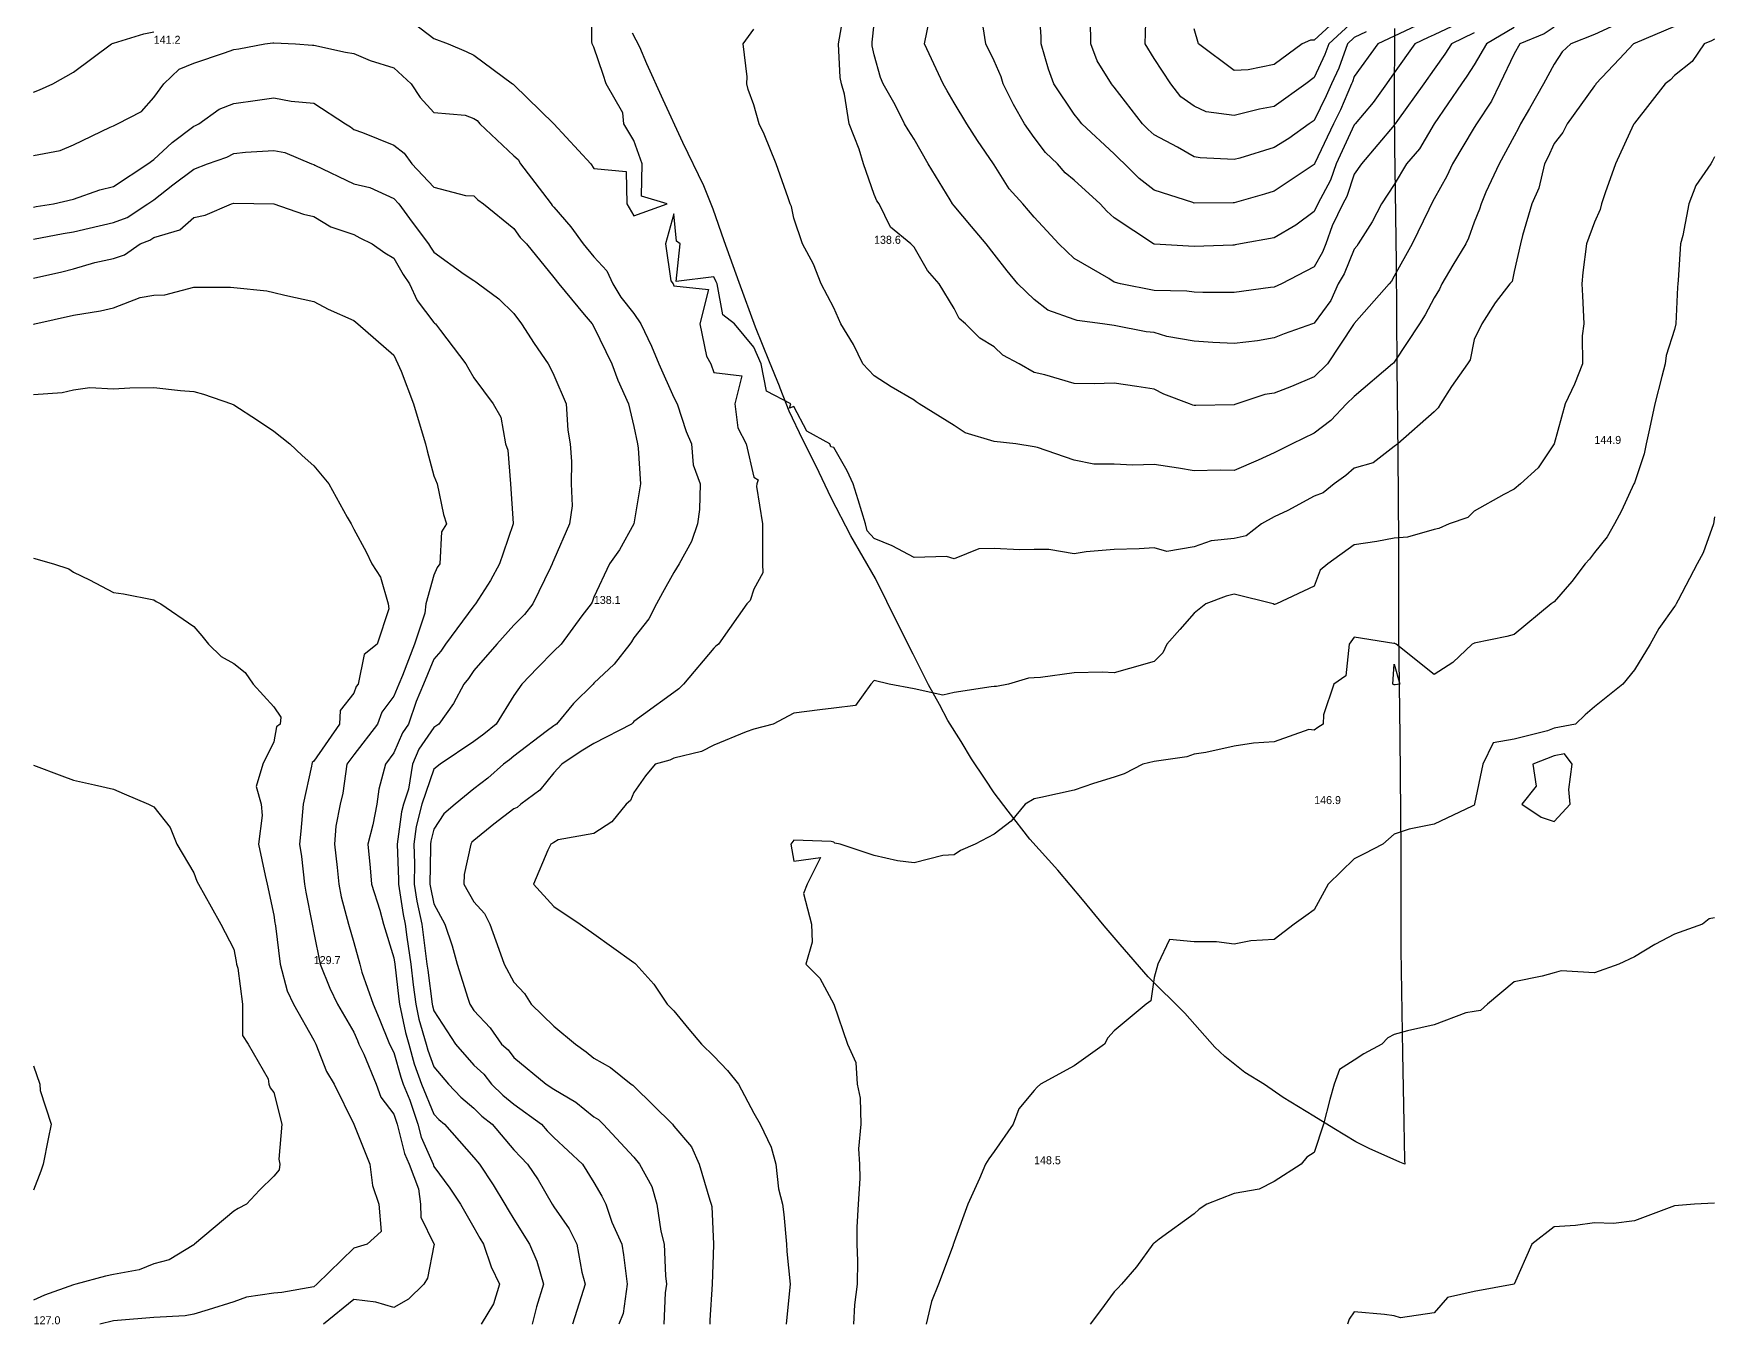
# Model space of a CAD drawing. Extents: x 0 to 213, y 0 to 456.
# Drawn here: x 0 to 210, y 0 to 161.3 of the extents above; entities that cross this region are included whole.
import ezdxf

# ---------------------------------------------------------------- set-up
doc = ezdxf.new("R2010")
doc.units = 0
for name, color, linetype in [('CONTOURS_MAJEURES', 3, 'CONTINUOUS'), ('CONTOURS_MINEURES', 8, 'CONTINUOUS'), ('PARCELLE', 4, 'CONTINUOUS'), ('POINTS_COTES', 7, 'CONTINUOUS')]:
    doc.layers.add(name, color=color, linetype=linetype)

msp = doc.modelspace()

# ---------------------------------------------------------------- linework, layer by layer
at = {"layer": 'CONTOURS_MAJEURES'}
for points in [[(172.756, 162.247), (170.003, 160.969), (167.93, 159.998), (165.004, 155.904), (164.765, 155.24), (164.653, 155.001), (163.273, 151.732), (162.421, 150.005), (160.071, 145.073), (160.036, 144.998), (160.026, 144.967), (159.996, 144.911), (159.746, 144.748), (154.997, 141.601), (153.8, 141.198), (149.999, 140.109), (149.885, 140.115), (145.001, 140.087), (144.849, 140.153), (140.003, 141.712), (138.15, 143.146), (136.312, 144.998), (135.625, 145.619), (135.005, 146.249), (130.982, 150.005), (130.531, 150.539), (129.996, 151.218), (127.48, 155.001), (126.821, 156.825), (125.887, 159.998), (125.876, 160.878), (125.582, 165.005)], [(197.648, 162.356), (195.004, 161.174), (192.058, 159.998), (191.001, 158.994), (189.995, 157.448), (188.637, 155.001), (186.904, 151.912), (185.772, 150.005), (185.528, 149.473), (184.997, 148.476), (183.09, 144.998), (181.45, 141.452), (180.842, 140.001), (180.657, 139.343), (179.999, 137.715), (179.275, 135.728), (178.926, 135.005), (177.333, 132.334), (175.946, 129.997), (175.646, 129.353), (175.001, 128.27), (173.883, 126.118), (173.174, 125.001), (170.003, 120.213), (169.904, 120.103), (169.799, 120.004), (165.004, 115.947), (164.029, 114.997), (162.058, 112.94), (159.996, 111.33), (157.246, 110.001), (155.739, 109.259), (154.997, 108.886), (152.983, 107.987), (149.999, 106.698), (148.29, 106.712), (145.001, 106.655), (143.043, 106.962), (140.003, 107.415), (137.346, 107.345), (135.005, 107.479), (132.476, 107.479), (129.996, 107.991), (125.436, 109.562), (124.997, 109.658), (122.726, 110.001), (119.999, 110.313), (116.372, 111.371), (115.001, 112.296), (110.655, 114.997), (110.259, 115.254), (110.003, 115.474), (107.154, 117.15), (105.005, 118.527), (103.596, 120.004), (102.421, 122.424), (100.845, 125.001), (99.996, 126.999), (98.401, 129.997), (97.458, 132.462), (96.069, 135.005), (94.998, 138.217), (94.677, 139.681), (94.535, 140.001), (94.263, 140.736), (92.787, 144.998), (91.289, 148.713), (90.634, 150.005), (89.999, 152.356), (89.285, 154.288), (89.1, 155.001), (89.134, 155.866), (88.644, 159.998), (89.999, 161.819)], [(0, 146.03), (3.332, 146.667), (4.998, 147.386), (9.558, 149.566), (9.996, 149.762), (10.487, 150.005), (13.469, 151.537), (15.005, 153.288), (16.268, 155.001), (18.193, 156.811), (20.003, 157.572), (23.861, 158.857), (25.001, 159.284), (25.622, 159.377), (28.889, 159.998), (29.899, 160.099), (30, 160.114), (32.726, 159.998), (34.834, 159.835), (34.998, 159.823), (38.962, 158.964), (39.996, 158.766), (42.069, 157.93), (45.005, 156.992), (47.184, 155.001), (48.303, 153.302), (50.003, 151.417), (53.93, 151.076), (55.001, 150.652), (55.408, 150.412), (55.751, 150.005), (59.999, 145.983), (60.555, 145.554), (60.838, 144.998), (63.57, 141.429), (64.655, 140.001), (64.798, 139.801), (64.998, 139.598), (67.132, 137.138), (68.65, 135.005), (69.996, 133.362), (71.634, 131.635), (72.363, 129.997), (73.352, 128.349), (75.005, 126.279), (75.873, 125.001), (77.22, 122.219), (78.098, 120.004), (80.003, 115.813), (80.424, 114.997), (81.549, 111.546), (82.188, 110.001), (82.405, 107.406), (83.272, 105.004), (83.177, 101.824), (82.936, 99.997), (82.207, 97.793), (80.676, 95), (80.003, 93.94), (78.59, 91.416), (77.819, 90.004), (76.876, 88.13), (75.005, 85.757), (74.709, 85.292), (74.504, 84.996), (72.536, 82.463), (69.996, 80.091), (69.9, 80), (67.437, 77.562), (65.345, 75.004), (65.128, 74.873), (64.998, 74.785), (64.046, 74.05), (59.999, 70.98), (59.455, 70.542), (58.722, 69.996), (56.769, 68.23), (55.001, 66.905), (52.674, 65), (51.239, 63.764), (50.003, 61.849), (49.628, 60.378), (49.578, 60.003), (49.593, 59.593), (49.503, 54.996), (49.572, 54.565), (50.003, 52.522), (51.378, 49.999), (52.284, 47.283), (52.936, 45.003), (54.261, 40.737), (54.496, 39.996), (55.001, 39.209), (57.058, 37.055), (58.474, 34.999), (59.29, 34.29), (59.999, 33.322), (64.041, 30.003), (64.998, 29.366), (67.762, 27.765), (69.996, 25.903), (70.576, 25.576), (71.162, 24.995), (75.005, 20.878), (75.693, 19.999), (77.224, 17.221), (77.865, 15.002), (78.372, 11.629), (78.793, 9.995), (78.938, 6.063), (79.057, 4.999), (78.926, 3.922), (78.74, 0.002)], [(0, 116.189), (3.554, 116.444), (4.998, 116.756), (7.028, 117.031), (9.996, 116.885), (12.017, 117.018), (15.005, 117.069), (18.337, 116.666), (20.003, 116.545), (21.235, 116.231), (24.724, 114.997), (25.001, 114.869), (27.969, 112.967), (30, 111.578), (31.999, 110.001), (33.57, 108.573), (34.998, 107.275), (36.872, 105.004), (39.163, 100.831), (39.655, 99.997), (39.782, 99.783), (39.996, 99.345), (41.537, 96.538), (42.273, 95), (43.335, 93.335), (44.289, 90.004), (44.388, 89.388), (42.939, 84.996), (41.318, 83.678), (40.531, 80), (40.3, 79.697), (39.996, 78.856), (38.294, 76.705), (38.209, 75.004), (34.998, 70.36), (34.798, 70.196), (34.76, 69.996), (34.73, 69.728), (33.662, 65), (33.381, 61.619), (33.214, 60.003), (33.466, 58.469), (33.855, 54.996), (34.014, 54.012), (34.79, 49.999), (34.998, 48.929), (35.823, 45.003), (37.015, 42.016), (37.97, 39.996), (39.996, 36.498), (40.449, 35.451), (40.632, 34.999), (41.267, 33.731), (42.816, 30.003), (43.369, 28.367), (45.005, 26.237), (45.417, 24.995), (46.349, 21.343), (46.942, 19.999), (48.079, 16.926), (48.337, 15.002), (48.389, 13.386), (50.003, 10.055), (50.035, 9.995), (50.054, 9.945), (50.003, 9.844), (49.219, 5.782), (48.734, 4.999), (46.847, 3.157), (45.005, 2.117), (42.773, 2.773), (39.996, 3.112), (36.223, 0.002)], [(191.999, 65), (191.809, 66.809), (192.217, 69.996), (191.275, 71.275), (189.995, 71.015), (187.315, 69.996), (187.738, 67.256), (185.958, 65), (188.368, 63.373), (189.995, 62.836), (191.999, 65)], [(209.999, 50.788), (209.347, 50.651), (208.499, 49.999), (205.001, 48.75), (202.56, 47.443), (200.002, 45.928), (198.08, 45.003), (195.004, 43.92), (190.854, 44.145), (189.995, 43.93), (188.496, 43.501), (184.997, 42.8), (181.665, 39.996), (180.776, 39.218), (179.999, 39.099), (178.939, 38.936), (175.001, 37.405), (171.669, 36.665), (170.003, 36.205), (169.207, 35.794), (168.448, 34.999), (166.196, 33.808), (165.004, 33.013), (163.165, 31.837), (162.473, 30.003), (161.932, 28.067), (161.155, 24.995), (159.996, 21.449), (159.096, 20.898), (158.389, 19.999), (154.997, 17.841), (153.104, 16.895), (149.999, 16.341), (146.591, 15.002), (145.615, 14.388), (145.001, 13.794), (140.627, 10.621), (140.003, 10.142), (139.919, 10.078), (139.83, 9.995), (137.804, 7.197), (135.93, 4.999), (135.485, 4.518), (135.005, 4.038), (133.28, 1.722), (131.999, 0.002)]]:
    msp.add_lwpolyline(points, dxfattribs=at)
at = {"layer": 'CONTOURS_MINEURES'}
for points in [[(47.535, 162.532), (50.003, 160.651), (51.802, 159.998), (54.038, 159.035), (55.001, 158.557), (59.817, 155.001), (59.932, 154.934), (59.999, 154.853), (64.998, 150.005), (69.63, 144.998), (69.996, 144.432), (74.055, 144.05), (74.126, 140.001), (75.005, 138.487), (79.17, 140.001), (75.948, 140.944), (76.023, 144.998), (75.005, 147.897), (73.753, 150.005), (73.623, 151.383), (71.52, 155.001), (71.165, 156.167), (69.996, 159.563), (69.792, 159.998), (69.726, 160.268), (69.726, 165.005)], [(172.756, 162.247), (170.003, 160.969), (167.93, 159.998), (165.004, 155.904), (164.765, 155.24), (164.653, 155.001), (163.273, 151.732), (162.421, 150.005), (160.071, 145.073), (160.036, 144.998), (160.026, 144.967), (159.996, 144.911), (159.746, 144.748), (154.997, 141.601), (153.8, 141.198), (149.999, 140.109), (149.885, 140.115), (145.001, 140.087), (144.849, 140.153), (140.003, 141.712), (138.15, 143.146), (136.312, 144.998), (135.625, 145.619), (135.005, 146.249), (130.982, 150.005), (130.531, 150.539), (129.996, 151.218), (127.48, 155.001), (126.821, 156.825), (125.887, 159.998), (125.876, 160.878), (125.582, 165.005)], [(165.004, 162.925), (161.832, 159.998), (161.346, 158.651), (159.996, 155.776), (158.945, 155.001), (154.997, 152.18), (153.172, 151.83), (149.999, 151.058), (146.508, 151.511), (145.001, 152.222), (143.349, 153.35), (142.076, 155.001), (140.003, 158.181), (138.868, 159.998), (139.01, 164.011)], [(164.932, 165.005), (159.996, 160.465), (159.528, 160.466), (158.507, 159.998), (154.997, 157.394), (151.763, 156.765), (149.999, 156.657), (145.534, 159.998), (145.001, 161.858)], [(205.001, 162.17), (200.098, 160.093), (200.002, 160.048), (199.968, 160.033), (199.89, 159.998), (198.128, 158.124), (195.188, 155.001), (195.126, 154.88), (195.004, 154.736), (191.601, 150.005), (191.08, 148.921), (189.995, 147.559), (189.19, 145.805), (188.76, 144.998), (188.055, 141.94), (187.2, 140.001), (186.025, 136.032), (185.761, 135.005), (184.997, 131.562), (184.716, 130.279), (184.442, 129.997), (182.617, 127.618), (180.964, 125.001), (179.999, 123.038), (179.481, 120.522), (179.149, 120.004), (177.167, 117.167), (175.784, 114.997), (175.486, 114.512), (175.001, 113.998), (170.441, 110.001), (170.003, 109.696), (167.384, 107.621), (165.004, 106.959), (163.941, 106.065), (162.5, 105.004), (161.117, 103.883), (159.996, 103.461), (156.688, 101.69), (154.997, 100.889), (153.423, 99.997), (151.487, 98.51), (149.999, 98.186), (147.124, 97.874), (145.001, 97.148), (141.581, 96.578), (140.003, 97.026), (138.128, 96.874), (135.005, 96.794), (131.526, 96.527), (129.996, 96.249), (126.824, 96.826), (124.997, 96.809), (123.239, 96.758), (119.999, 96.955), (118.109, 96.89), (115.001, 95.647), (114.053, 95.948), (110.003, 95.803), (107.271, 97.266), (105.005, 98.195), (104.157, 99.151), (103.935, 99.997), (103.001, 103.001), (102.404, 105.004), (101.643, 106.648), (99.996, 109.546), (99.617, 109.622), (99.475, 110.001), (96.59, 111.592), (94.998, 114.671), (94.462, 114.462), (94.592, 114.997), (91.573, 116.573), (90.888, 120.004), (89.999, 122.108), (87.556, 125.001), (86.128, 126.127), (85.408, 129.997), (85.262, 130.259), (85.001, 130.874), (80.289, 130.283), (80.772, 135.005), (80.344, 135.345), (80.003, 138.752), (78.969, 135.005), (79.603, 130.398), (79.909, 129.997), (80.003, 129.775), (84.301, 129.298), (83.259, 125.001), (84.058, 120.947), (84.625, 120.004), (85.001, 118.939), (88.49, 118.493), (87.606, 114.997), (87.984, 112.015), (89.046, 110.001), (89.999, 105.837), (90.52, 105.525), (90.378, 105.004), (90.333, 104.67), (91.066, 99.997), (91.079, 98.918), (91.079, 95), (91.104, 93.896), (89.999, 91.836), (89.545, 90.458), (89.113, 90.004), (86.945, 86.944), (85.565, 84.996), (85.253, 84.745), (85.001, 84.474), (81.205, 80), (80.62, 79.384), (80.003, 78.957), (76.204, 76.203), (75.005, 75.3), (74.857, 75.151), (74.701, 75.004), (69.996, 72.565), (68.395, 71.6), (66.014, 69.996), (64.998, 68.9), (63.253, 66.744), (60.879, 65), (60.423, 64.576), (59.999, 64.399), (57.5, 62.502), (55.001, 60.431), (54.772, 60.233), (54.624, 60.003), (53.806, 56.194), (53.745, 54.996), (55.001, 52.785), (56.341, 51.339), (57.02, 49.999), (58.119, 46.883), (58.79, 45.003), (59.999, 42.764), (61.342, 41.34), (62.155, 39.996), (64.998, 37.23), (67.714, 34.999), (69.042, 34.045), (69.996, 33.25), (72.096, 32.098), (74.647, 30.003), (74.876, 29.874), (75.005, 29.746), (79.829, 24.995), (80.003, 24.76), (82.191, 22.187), (83.166, 19.999), (84.501, 15.502), (84.675, 15.002), (84.725, 14.726), (84.937, 9.995), (84.94, 9.934), (84.765, 4.999), (84.499, 0.505), (84.472, 0.002)], [(197.648, 162.356), (195.004, 161.174), (192.058, 159.998), (191.001, 158.994), (189.995, 157.448), (188.637, 155.001), (186.904, 151.912), (185.772, 150.005), (185.528, 149.473), (184.997, 148.476), (183.09, 144.998), (181.45, 141.452), (180.842, 140.001), (180.657, 139.343), (179.999, 137.715), (179.275, 135.728), (178.926, 135.005), (177.333, 132.334), (175.946, 129.997), (175.646, 129.353), (175.001, 128.27), (173.883, 126.118), (173.174, 125.001), (170.003, 120.213), (169.904, 120.103), (169.799, 120.004), (165.004, 115.947), (164.029, 114.997), (162.058, 112.94), (159.996, 111.33), (157.246, 110.001), (155.739, 109.259), (154.997, 108.886), (152.983, 107.987), (149.999, 106.698), (148.29, 106.712), (145.001, 106.655), (143.043, 106.962), (140.003, 107.415), (137.346, 107.345), (135.005, 107.479), (132.476, 107.479), (129.996, 107.991), (125.436, 109.562), (124.997, 109.658), (122.726, 110.001), (119.999, 110.313), (116.372, 111.371), (115.001, 112.296), (110.655, 114.997), (110.259, 115.254), (110.003, 115.474), (107.154, 117.15), (105.005, 118.527), (103.596, 120.004), (102.421, 122.424), (100.845, 125.001), (99.996, 126.999), (98.401, 129.997), (97.458, 132.462), (96.069, 135.005), (94.998, 138.217), (94.677, 139.681), (94.535, 140.001), (94.263, 140.736), (92.787, 144.998), (91.289, 148.713), (90.634, 150.005), (89.999, 152.356), (89.285, 154.288), (89.1, 155.001), (89.134, 155.866), (88.644, 159.998), (89.999, 161.819)], [(189.995, 162.087), (188.748, 161.248), (185.707, 159.998), (184.997, 158.736), (183.193, 155.001), (182.167, 152.834), (180.275, 150.005), (179.999, 149.519), (177.281, 144.998), (176.554, 143.445), (175.001, 140.619), (174.659, 140.001), (174.305, 139.305), (172.253, 135.005), (170.003, 130.951), (169.655, 130.346), (169.347, 129.997), (165.004, 125.048), (164.99, 125.015), (164.979, 125.001), (164.91, 124.907), (161.644, 120.004), (159.996, 118.387), (157.17, 117.174), (154.997, 116.36), (153.828, 116.168), (150.348, 114.997), (150.084, 114.912), (149.999, 114.877), (145.198, 114.8), (145.001, 114.802), (144.83, 114.826), (144.42, 114.997), (141.205, 116.201), (140.003, 116.827), (137.844, 117.159), (135.005, 117.597), (132.5, 117.501), (129.996, 117.546), (126.361, 118.639), (124.997, 118.909), (123.156, 120.004), (121.09, 121.095), (119.999, 122.121), (118.225, 123.227), (116.45, 125.001), (115.654, 125.654), (115.001, 126.923), (113.141, 129.997), (111.679, 131.677), (110.003, 134.58), (109.612, 135.005), (107.081, 137.081), (105.636, 140.001), (105.364, 140.36), (105.005, 141.154), (103.695, 144.998), (103.167, 146.835), (101.916, 150.005), (101.298, 153.702), (100.935, 155.001), (100.774, 155.778), (100.562, 159.998), (101.226, 163.776)], [(184.997, 162.04), (181.512, 159.998), (179.999, 157.379), (179.052, 155.949), (178.387, 155.001), (175.001, 150.005), (173.136, 146.866), (171.516, 144.998), (170.003, 142.427), (168.411, 140.001), (167.242, 137.764), (165.484, 135.005), (165.309, 134.7), (165.004, 134.356), (163.735, 131.266), (163.009, 129.997), (162.069, 127.929), (159.996, 125.07), (159.803, 125.001), (156.259, 123.739), (154.997, 123.254), (152.897, 122.902), (149.999, 122.539), (147.326, 122.677), (145.001, 122.86), (141.583, 123.421), (140.003, 123.92), (139.014, 124.012), (135.005, 124.778), (133.544, 125.001), (130.399, 125.403), (129.996, 125.56), (126.72, 126.723), (124.997, 128.033), (122.963, 129.997), (121.633, 131.634), (119.999, 133.725), (119.008, 135.005), (117.173, 137.176), (115.001, 139.746), (114.796, 140.001), (114.501, 140.501), (111.788, 144.998), (110.003, 148.084), (109.258, 149.259), (108.807, 150.005), (107.631, 152.376), (106.152, 155.001), (105.795, 155.792), (105.005, 158.603), (104.765, 159.759), (104.753, 159.998), (104.791, 160.212), (105.005, 162.502)], [(179.999, 161.348), (177.169, 159.998), (176.305, 158.694), (175.001, 156.833), (173.716, 155.001), (170.419, 150.421), (170.125, 150.005), (170.079, 149.928), (170.003, 149.84), (165.898, 144.998), (165.004, 143.718), (164.065, 140.938), (163.558, 140.001), (162.264, 137.268), (161.462, 135.005), (161.035, 133.965), (159.996, 132.149), (155.912, 129.997), (154.997, 129.599), (154.552, 129.552), (149.999, 128.933), (146.066, 128.933), (145.001, 128.975), (144.097, 129.093), (140.003, 129.177), (135.794, 129.997), (135.005, 130.215), (134.321, 130.68), (129.996, 133.157), (128.096, 135.005), (126.611, 136.618), (124.997, 138.336), (123.589, 140.001), (121.88, 141.881), (119.999, 144.874), (119.917, 144.998), (117.931, 147.933), (116.586, 150.005), (115.001, 152.603), (114.136, 154.137), (113.638, 155.001), (112.489, 157.487), (111.328, 159.998), (111.952, 163.053)], [(177.178, 162.179), (175.001, 161.124), (174.228, 160.772), (172.56, 159.998), (170.003, 156.358), (169.041, 155.001), (167.347, 152.66), (165.105, 150.005), (165.004, 149.889), (162.736, 144.998), (162.046, 142.953), (160.447, 140.001), (159.996, 139.048), (157.684, 137.315), (154.997, 135.773), (150.805, 135.005), (150.129, 134.874), (149.999, 134.857), (149.851, 134.857), (145.001, 134.663), (140.033, 134.974), (140.003, 134.975), (139.93, 135.005), (135.005, 138.24), (134.073, 139.072), (133.272, 140.001), (129.996, 142.965), (128.89, 143.892), (127.945, 144.998), (126.411, 146.414), (124.997, 148.288), (123.814, 150.005), (122.425, 152.43), (121.131, 155.001), (120.868, 155.87), (119.999, 157.856), (118.961, 159.998), (118.433, 163.436)], [(166.482, 161.478), (165.004, 160.781), (164.156, 159.998), (163.056, 156.945), (162.142, 155.001), (161.506, 153.495), (159.996, 150.432), (159.39, 150.005), (156.85, 148.149), (154.997, 147.026), (150.703, 145.702), (149.999, 145.526), (145.764, 145.762), (145.001, 145.872), (142.9, 147.102), (140.003, 148.614), (139.273, 149.274), (138.554, 150.005), (135.005, 154.581), (134.812, 154.809), (134.66, 155.001), (132.865, 157.863), (132.101, 159.998), (132.064, 162.938)], [(0, 153.969), (0.744, 154.258), (2.403, 155.001), (4.998, 156.437), (9.715, 159.998), (9.922, 160.072), (9.996, 160.083), (13.773, 161.229), (15.005, 161.476)], [(0, 146.03), (3.332, 146.667), (4.998, 147.386), (9.558, 149.566), (9.996, 149.762), (10.487, 150.005), (13.469, 151.537), (15.005, 153.288), (16.268, 155.001), (18.193, 156.811), (20.003, 157.572), (23.861, 158.857), (25.001, 159.284), (25.622, 159.377), (28.889, 159.998), (29.899, 160.099), (30, 160.114), (32.726, 159.998), (34.834, 159.835), (34.998, 159.823), (38.962, 158.964), (39.996, 158.766), (42.069, 157.93), (45.005, 156.992), (47.184, 155.001), (48.303, 153.302), (50.003, 151.417), (53.93, 151.076), (55.001, 150.652), (55.408, 150.412), (55.751, 150.005), (59.999, 145.983), (60.555, 145.554), (60.838, 144.998), (63.57, 141.429), (64.655, 140.001), (64.798, 139.801), (64.998, 139.598), (67.132, 137.138), (68.65, 135.005), (69.996, 133.362), (71.634, 131.635), (72.363, 129.997), (73.352, 128.349), (75.005, 126.279), (75.873, 125.001), (77.22, 122.219), (78.098, 120.004), (80.003, 115.813), (80.424, 114.997), (81.549, 111.546), (82.188, 110.001), (82.405, 107.406), (83.272, 105.004), (83.177, 101.824), (82.936, 99.997), (82.207, 97.793), (80.676, 95), (80.003, 93.94), (78.59, 91.416), (77.819, 90.004), (76.876, 88.13), (75.005, 85.757), (74.709, 85.292), (74.504, 84.996), (72.536, 82.463), (69.996, 80.091), (69.9, 80), (67.437, 77.562), (65.345, 75.004), (65.128, 74.873), (64.998, 74.785), (64.046, 74.05), (59.999, 70.98), (59.455, 70.542), (58.722, 69.996), (56.769, 68.23), (55.001, 66.905), (52.674, 65), (51.239, 63.764), (50.003, 61.849), (49.628, 60.378), (49.578, 60.003), (49.593, 59.593), (49.503, 54.996), (49.572, 54.565), (50.003, 52.522), (51.378, 49.999), (52.284, 47.283), (52.936, 45.003), (54.261, 40.737), (54.496, 39.996), (55.001, 39.209), (57.058, 37.055), (58.474, 34.999), (59.29, 34.29), (59.999, 33.322), (64.041, 30.003), (64.998, 29.366), (67.762, 27.765), (69.996, 25.903), (70.576, 25.576), (71.162, 24.995), (75.005, 20.878), (75.693, 19.999), (77.224, 17.221), (77.865, 15.002), (78.372, 11.629), (78.793, 9.995), (78.938, 6.063), (79.057, 4.999), (78.926, 3.922), (78.74, 0.002)], [(209.999, 160.568), (209.633, 160.365), (208.727, 159.998), (207.204, 157.795), (205.001, 156.02), (204.519, 155.483), (203.834, 155.001), (200.002, 150.076), (199.978, 150.029), (199.958, 150.005), (199.9, 149.903), (197.641, 144.998), (196.36, 141.356), (195.913, 140.001), (195.731, 139.274), (195.004, 137.717), (194.023, 135.005), (193.58, 131.421), (193.436, 129.997), (193.525, 128.522), (193.702, 125.001), (193.49, 123.49), (193.531, 120.004), (192.521, 117.48), (191.356, 114.997), (189.995, 110.001), (187.984, 107.015), (185.766, 105.004), (184.997, 104.336), (183.693, 103.698), (179.999, 101.603), (179.182, 100.815), (176.852, 99.997), (175.582, 99.416), (175.001, 99.322), (171.669, 98.331), (170.003, 98.22), (167.812, 97.806), (165.004, 97.41), (161.692, 95), (160.752, 94.245), (159.996, 92.239), (155.275, 90.004), (155.055, 89.946), (154.997, 89.938), (154.866, 90.004), (149.999, 91.245), (149.015, 90.987), (146.443, 90.004), (145.001, 88.866), (143.193, 86.808), (141.602, 84.996), (141.103, 83.896), (140.003, 82.816), (136.927, 81.922), (135.005, 81.414), (133.531, 81.47), (129.996, 81.399), (125.811, 80.813), (124.997, 80.795), (124.283, 80.714), (121.817, 80), (120.298, 79.702), (119.999, 79.706), (119.642, 79.643), (115.001, 78.94), (113.602, 78.601), (110.003, 79.391), (106.879, 80), (105.005, 80.441), (104.587, 80), (102.705, 77.297), (99.996, 77.002), (98.222, 76.777), (94.998, 76.366), (92.412, 75.004), (89.999, 74.342), (89.027, 74.03), (85.001, 72.357), (83.443, 71.558), (80.003, 70.731), (79.494, 70.506), (77.663, 69.996), (76.458, 68.544), (75.005, 66.427), (74.558, 65.446), (74.023, 65), (72.228, 62.773), (69.996, 61.342), (65.541, 60.546), (64.998, 60.219), (64.886, 60.115), (64.619, 60.003), (64.24, 59.245), (62.455, 54.996), (64.998, 52.209), (68.282, 49.999), (69.996, 48.776), (72.202, 47.204), (75.005, 45.207), (75.13, 45.128), (75.249, 45.003), (77.504, 42.499), (79.152, 39.996), (80.003, 39.163), (81.871, 36.867), (83.45, 34.999), (85.001, 33.5), (86.708, 31.709), (88.088, 30.003), (89.999, 26.386), (90.757, 24.995), (92.141, 22.14), (92.726, 19.999), (93.086, 16.913), (93.585, 15.002), (93.724, 13.726), (94.084, 9.995), (94.094, 9.091), (94.527, 4.999), (94.094, 0.906), (94.032, 0.002)], [(0, 139.598), (0.336, 139.665), (2.499, 140.001), (4.998, 140.596), (8.257, 141.74), (9.996, 142.182), (14.254, 144.998), (15.005, 145.522), (17.33, 147.675), (20.003, 149.712), (20.22, 149.788), (20.643, 150.005), (23.164, 151.842), (25.001, 152.52), (27.953, 152.956), (30, 153.246), (32.184, 152.818), (34.998, 152.6), (38.984, 150.005), (39.599, 149.607), (39.996, 149.307), (41.074, 148.927), (45.005, 147.314), (46.318, 146.313), (47.267, 144.998), (50.003, 142.07), (53.949, 141.053), (55.001, 141.01), (55.514, 140.514), (56.191, 140.001), (59.999, 136.926), (60.799, 135.804), (61.586, 135.005), (64.998, 130.783), (65.613, 129.997), (68.806, 126.19), (69.773, 125.001), (69.996, 124.628), (72.263, 120.004), (72.974, 117.974), (74.334, 114.997), (75.005, 112.166), (75.469, 110.001), (75.52, 109.485), (75.819, 105.004), (75.005, 99.997), (73.212, 96.788), (71.964, 95), (69.996, 90.852), (69.774, 90.225), (69.67, 90.004), (68.496, 88.502), (65.927, 84.996), (64.998, 84.115), (62.965, 82.032), (61.015, 80), (59.999, 78.548), (57.806, 75.004), (56.251, 73.752), (55.001, 72.822), (50.794, 69.996), (50.003, 69.359), (48.513, 65), (47.801, 62.205), (47.504, 60.003), (47.594, 57.59), (47.543, 54.996), (47.88, 52.874), (48.487, 49.999), (49.003, 46.002), (49.147, 45.003), (49.235, 44.233), (49.779, 39.996), (49.818, 39.811), (50.003, 39.169), (52.723, 34.999), (55.001, 32.374), (56.27, 31.271), (57.199, 30.003), (58.61, 28.611), (59.999, 27.511), (63.438, 24.995), (64.184, 24.182), (64.998, 23.33), (68.599, 19.999), (69.996, 17.711), (70.993, 15.997), (71.499, 15.002), (72.228, 12.771), (73.489, 9.995), (73.694, 8.688), (74.139, 4.999), (73.66, 1.344), (73.118, 0.002)], [(0, 135.569), (3.702, 136.3), (4.998, 136.502), (6.942, 136.948), (9.996, 137.649), (11.708, 138.293), (14.264, 140.001), (15.005, 140.518), (17.391, 142.386), (20.003, 144.337), (21.745, 144.998), (24.155, 145.845), (25.001, 146.279), (26.463, 146.462), (30, 146.667), (31.405, 146.405), (34.725, 144.998), (34.998, 144.907), (35.152, 144.843), (39.996, 142.486), (42.025, 142.026), (45.005, 140.661), (45.63, 140.001), (47.287, 137.72), (49.335, 135.005), (49.577, 134.577), (50.003, 133.961), (53.79, 131.211), (55.001, 130.428), (55.239, 130.236), (55.573, 129.997), (58.121, 128.12), (59.999, 126.309), (60.956, 125.001), (62.551, 122.555), (64.29, 120.004), (64.543, 119.549), (64.998, 118.574), (66.536, 114.997), (66.736, 111.738), (67.048, 110.001), (67.199, 107.8), (67.146, 105.004), (67.274, 102.277), (66.974, 99.997), (64.998, 95.526), (64.851, 95.147), (64.8, 95), (64.569, 94.572), (62.369, 90.004), (61.316, 88.685), (59.999, 87.355), (57.873, 84.996), (55.001, 81.68), (54.329, 80.672), (53.752, 80), (52.45, 77.554), (50.646, 75.004), (50.003, 74.551), (48.145, 71.857), (47.334, 69.996), (46.851, 66.845), (46.22, 65), (45.973, 64.032), (45.43, 60.003), (45.595, 55.587), (45.583, 54.996), (46.189, 51.183), (46.439, 49.999), (46.651, 48.354), (47.131, 45.003), (47.427, 42.422), (47.739, 39.996), (48.138, 38.131), (49.04, 34.999), (49.252, 34.248), (50.003, 32.149), (51.833, 30.003), (53.391, 28.389), (55.001, 27.009), (56.014, 26.01), (57.295, 24.995), (59.999, 21.803), (60.863, 20.862), (61.687, 19.999), (63.052, 18.054), (64.788, 15.002), (64.998, 14.662), (66.909, 11.91), (67.871, 9.995), (68.475, 6.519), (68.903, 4.999), (68.417, 3.421), (67.33, 0.002)], [(209.999, 145.874), (209.71, 145.287), (209.55, 144.998), (207.689, 142.31), (206.823, 140.001), (206.039, 136.043), (205.77, 135.005), (205.464, 130.462), (205.433, 129.997), (205.395, 129.603), (205.184, 125.001), (205.001, 124.312), (203.959, 121.045), (203.865, 120.004), (203.419, 118.42), (202.573, 114.997), (201.892, 111.889), (201.464, 110.001), (201.242, 108.761), (200.002, 105.16), (199.947, 105.004), (198.374, 101.628), (197.503, 99.997), (196.608, 98.393), (195.004, 96.416), (194.383, 95.62), (193.838, 95), (192.17, 92.831), (189.995, 90.258), (189.601, 90.004), (184.997, 86.194), (184.065, 85.93), (179.999, 85.099), (179.925, 85.07), (179.749, 84.996), (177.317, 82.681), (175.001, 81.199), (170.253, 84.996), (170.076, 85.07), (170.003, 85.089), (169.942, 85.057), (165.004, 85.856), (164.354, 84.996), (163.961, 81.041), (162.458, 80), (161.151, 76.157), (161.123, 75.004), (160.446, 74.553), (159.996, 74.252), (159.314, 74.321), (154.997, 72.794), (152.407, 72.591), (149.999, 72.239), (146.467, 71.465), (145.001, 71.248), (144.085, 70.914), (140.003, 70.33), (138.603, 69.996), (136.237, 68.764), (135.005, 68.361), (132.431, 67.567), (129.996, 66.758), (125.83, 65.832), (124.997, 65.672), (123.869, 65), (122.141, 62.858), (119.999, 61.252), (117.647, 60.003), (115.79, 59.213), (115.001, 58.678), (113.595, 58.595), (110.003, 57.674), (107.92, 57.917), (105.005, 58.591), (100.766, 60.003), (100.126, 60.133), (99.996, 60.23), (99.663, 60.336), (94.998, 60.487), (94.603, 60.003), (94.998, 57.857), (98.33, 58.334), (96.664, 54.996), (96.174, 53.82), (97.171, 49.999), (97.269, 47.728), (96.468, 45.003), (98.232, 43.236), (99.996, 39.996), (101.708, 34.999), (102.72, 32.72), (102.898, 30.003), (103.271, 28.269), (103.348, 24.995), (103.081, 21.918), (103.186, 19.999), (103.235, 18.233), (103.032, 15.002), (102.854, 12.145), (102.866, 9.995), (102.927, 7.923), (102.894, 4.999), (102.575, 2.425), (102.434, 0.002)], [(0, 130.72), (3.509, 131.489), (4.998, 131.862), (7.661, 132.665), (9.996, 133.152), (11.372, 133.629), (13.301, 135.005), (14.538, 135.47), (15.005, 135.782), (18.27, 136.737), (20.003, 138.301), (21.435, 138.569), (24.713, 140.001), (25.001, 140.095), (30, 140.001), (33.705, 138.708), (34.998, 138.407), (37.132, 137.138), (39.996, 136.163), (40.756, 135.762), (42.286, 135.005), (43.885, 133.885), (45.005, 133.21), (46.165, 131.159), (46.97, 129.997), (47.937, 127.932), (50.003, 125.184), (50.105, 125.103), (50.201, 125.001), (50.836, 124.168), (53.992, 120.004), (54.36, 119.362), (55.001, 118.247), (57.403, 114.997), (58.361, 113.359), (58.942, 110.001), (59.231, 109.232), (59.583, 105.004), (59.918, 100.078), (59.932, 99.997), (58.65, 96.349), (58.2, 95), (57.07, 92.933), (55.212, 90.004), (55.001, 89.771), (51.468, 84.996), (50.882, 84.118), (50.003, 83.095), (48.723, 80), (47.808, 77.806), (46.845, 75.004), (46.093, 73.914), (45.005, 71.417), (43.963, 69.996), (43.151, 66.849), (42.884, 65), (42.389, 62.39), (41.754, 60.003), (42.055, 57.054), (42.202, 54.996), (43.247, 51.753), (43.709, 49.999), (45.005, 45.777), (45.116, 45.003), (45.619, 40.611), (45.699, 39.996), (46.458, 36.452), (46.877, 34.999), (47.563, 32.56), (48.478, 30.003), (50.003, 26.24), (50.614, 25.607), (51.328, 24.995), (55.001, 20.82), (55.699, 19.999), (57.431, 17.431), (58.889, 15.002), (59.293, 14.295), (59.999, 13.148), (61.976, 9.995), (62.893, 7.891), (63.703, 4.999), (62.836, 2.163), (62.301, 0.002)], [(0, 124.964), (0.032, 124.968), (0.139, 125.001), (4.998, 126.08), (8.374, 126.622), (9.996, 127.006), (13.317, 128.314), (15.005, 128.602), (16.376, 128.627), (20.003, 129.604), (24.608, 129.604), (25.001, 129.549), (29.128, 129.126), (30, 128.942), (31.388, 128.609), (34.998, 127.785), (36.82, 126.822), (39.996, 125.406), (40.523, 125.001), (45.005, 121.081), (45.523, 120.004), (45.902, 119.106), (47.444, 114.997), (48.064, 113.059), (48.949, 110.001), (49.154, 109.152), (50.003, 106.033), (50.41, 105.004), (51.205, 101.2), (51.585, 99.997), (50.972, 99.028), (50.741, 95), (50.427, 94.576), (50.003, 93.617), (49.02, 90.004), (48.868, 88.867), (47.593, 84.996), (46.083, 81.078), (45.637, 80), (45.005, 78.483), (43.501, 76.504), (42.958, 75.004), (39.996, 71.134), (39.131, 69.996), (38.628, 66.368), (38.314, 65), (37.77, 62.228), (37.602, 60.003), (37.908, 57.088), (38.127, 54.996), (38.407, 53.408), (39.357, 49.999), (39.996, 47.706), (40.741, 45.003), (40.998, 44.002), (42.412, 39.996), (43.193, 38.189), (44.485, 34.999), (45.005, 33.961), (45.875, 30.872), (46.186, 30.003), (46.993, 28.011), (47.994, 24.995), (48.402, 23.395), (49.9, 19.999), (50.003, 19.719), (52.009, 17.008), (53.316, 15.002), (55.001, 12.086), (55.761, 10.756), (56.229, 9.995), (57.18, 7.177), (58.208, 4.999), (57.441, 2.56), (55.917, 0.002)], [(0, 116.189), (3.554, 116.444), (4.998, 116.756), (7.028, 117.031), (9.996, 116.885), (12.017, 117.018), (15.005, 117.069), (18.337, 116.666), (20.003, 116.545), (21.235, 116.231), (24.724, 114.997), (25.001, 114.869), (27.969, 112.967), (30, 111.578), (31.999, 110.001), (33.57, 108.573), (34.998, 107.275), (36.872, 105.004), (39.163, 100.831), (39.655, 99.997), (39.782, 99.783), (39.996, 99.345), (41.537, 96.538), (42.273, 95), (43.335, 93.335), (44.289, 90.004), (44.388, 89.388), (42.939, 84.996), (41.318, 83.678), (40.531, 80), (40.3, 79.697), (39.996, 78.856), (38.294, 76.705), (38.209, 75.004), (34.998, 70.36), (34.798, 70.196), (34.76, 69.996), (34.73, 69.728), (33.662, 65), (33.381, 61.619), (33.214, 60.003), (33.466, 58.469), (33.855, 54.996), (34.014, 54.012), (34.79, 49.999), (34.998, 48.929), (35.823, 45.003), (37.015, 42.016), (37.97, 39.996), (39.996, 36.498), (40.449, 35.451), (40.632, 34.999), (41.267, 33.731), (42.816, 30.003), (43.369, 28.367), (45.005, 26.237), (45.417, 24.995), (46.349, 21.343), (46.942, 19.999), (48.079, 16.926), (48.337, 15.002), (48.389, 13.386), (50.003, 10.055), (50.035, 9.995), (50.054, 9.945), (50.003, 9.844), (49.219, 5.782), (48.734, 4.999), (46.847, 3.157), (45.005, 2.117), (42.773, 2.773), (39.996, 3.112), (36.223, 0.002)], [(209.999, 100.907), (209.869, 99.997), (208.605, 96.394), (207.867, 95), (205.469, 90.472), (205.218, 90.004), (205.137, 89.867), (205.001, 89.67), (203.075, 86.926), (201.958, 84.996), (200.002, 81.784), (198.561, 80), (195.004, 77.156), (193.836, 76.169), (192.627, 75.004), (189.995, 74.468), (189.135, 74.141), (184.997, 73.131), (182.366, 72.633), (181.078, 69.996), (180.032, 65.033), (180.025, 65), (180.043, 64.956), (179.999, 64.868), (179.721, 64.722), (175.001, 62.502), (171.854, 61.854), (170.003, 61.222), (168.575, 60.003), (166.242, 58.764), (165.004, 58.162), (161.741, 54.996), (159.996, 51.804), (158.947, 51.047), (157.496, 49.999), (154.997, 48.089), (152.082, 47.918), (149.999, 47.501), (147.794, 47.795), (145.001, 47.795), (141.938, 48.065), (140.479, 45.003), (140.003, 43.334), (139.595, 40.404), (139.003, 39.996), (135.005, 36.665), (134.203, 35.799), (133.79, 34.999), (129.996, 32.284), (125.797, 30.003), (125.368, 29.632), (124.997, 29.202), (123.089, 26.907), (122.373, 24.995), (119.999, 21.605), (119.328, 20.67), (118.928, 19.999), (118.2, 18.2), (116.74, 15.002), (115.001, 10.29), (114.929, 10.068), (114.907, 9.995), (114.876, 9.87), (113.049, 4.999), (112.169, 2.834), (111.509, 0.002)], [(0, 95.731), (2.499, 95), (4.386, 94.388), (4.998, 93.967), (6.997, 93.002), (9.996, 91.454), (11.248, 91.253), (15.005, 90.504), (15.331, 90.33), (15.887, 90.004), (20.003, 87.2), (21.021, 86.016), (21.836, 84.996), (23.445, 83.44), (25.001, 82.562), (26.45, 81.448), (27.44, 80), (30, 77.164), (30.869, 75.873), (30.791, 75.004), (30.355, 74.648), (30, 72.778), (28.63, 69.996), (27.82, 67.179), (28.411, 65), (28.567, 63.567), (28.091, 60.003), (28.923, 56.074), (29.162, 54.996), (30, 51.11), (30.154, 50.154), (30.184, 49.999), (30.228, 49.771), (30.803, 45.003), (31.672, 41.671), (32.455, 39.996), (34.998, 35.514), (35.28, 34.999), (36.589, 31.593), (37.546, 30.003), (39.996, 24.995), (42.025, 19.999), (42.326, 17.326), (43.127, 15.002), (43.411, 11.588), (41.666, 9.995), (39.996, 9.506), (35.391, 4.999), (34.998, 4.681), (31.009, 3.989), (30, 3.897), (26.613, 3.388), (25.001, 2.789), (21.808, 1.806), (20.003, 1.284), (18.932, 1.073), (15.005, 0.869), (10.472, 0.477), (9.996, 0.414), (8.253, 0.002)], [(170.003, 79.884), (169.841, 80), (170.003, 82.498), (170.717, 80), (170.097, 79.906), (170.003, 79.884)], [(0, 69.853), (3.54, 68.539), (4.998, 67.998), (7.59, 67.405), (9.996, 66.856), (11.298, 66.299), (14.337, 65), (15.005, 64.655), (17.081, 62.079), (17.876, 60.003), (20.003, 56.427), (20.38, 55.374), (20.583, 54.996), (22.178, 52.174), (23.408, 49.999), (25.001, 46.859), (25.318, 45.32), (25.36, 45.003), (25.505, 44.498), (26.108, 39.996), (26.082, 36.079), (26.799, 34.999), (29.324, 30.678), (29.405, 30.003), (29.561, 29.564), (30, 28.96), (30.999, 24.995), (30.632, 20.631), (30.763, 19.999), (30.687, 19.312), (30, 18.513), (28.243, 16.758), (26.58, 15.002), (25.542, 14.461), (25.001, 14.144), (20.088, 9.995), (20.041, 9.957), (20.003, 9.938), (16.941, 8.06), (15.005, 7.541), (13.186, 6.813), (9.996, 6.238), (8.996, 5.998), (5.284, 4.999), (4.998, 4.941), (1.355, 3.644), (0, 3.012)], [(191.999, 65), (191.809, 66.809), (192.217, 69.996), (191.275, 71.275), (189.995, 71.015), (187.315, 69.996), (187.738, 67.256), (185.958, 65), (188.368, 63.373), (189.995, 62.836), (191.999, 65)], [(209.999, 50.788), (209.347, 50.651), (208.499, 49.999), (205.001, 48.75), (202.56, 47.443), (200.002, 45.928), (198.08, 45.003), (195.004, 43.92), (190.854, 44.145), (189.995, 43.93), (188.496, 43.501), (184.997, 42.8), (181.665, 39.996), (180.776, 39.218), (179.999, 39.099), (178.939, 38.936), (175.001, 37.405), (171.669, 36.665), (170.003, 36.205), (169.207, 35.794), (168.448, 34.999), (166.196, 33.808), (165.004, 33.013), (163.165, 31.837), (162.473, 30.003), (161.932, 28.067), (161.155, 24.995), (159.996, 21.449), (159.096, 20.898), (158.389, 19.999), (154.997, 17.841), (153.104, 16.895), (149.999, 16.341), (146.591, 15.002), (145.615, 14.388), (145.001, 13.794), (140.627, 10.621), (140.003, 10.142), (139.919, 10.078), (139.83, 9.995), (137.804, 7.197), (135.93, 4.999), (135.485, 4.518), (135.005, 4.038), (133.28, 1.722), (131.999, 0.002)], [(0, 32.274), (0.757, 30.003), (0.806, 29.195), (2.173, 24.995), (1.817, 23.178), (1.195, 19.999), (0.887, 19.112), (0, 16.766)], [(209.999, 15.134), (207.5, 15.002), (205.001, 14.794), (204.667, 14.669), (200.002, 12.916), (197.411, 12.591), (195.004, 12.678), (192.656, 12.342), (189.995, 12.165), (187.17, 9.995), (184.997, 4.999), (179.999, 4.11), (176.667, 3.333), (175.001, 1.443), (170.798, 0.797), (170.003, 1.062), (168.796, 1.208), (165.004, 1.564), (164.37, 0.635), (164.17, 0.002)]]:
    msp.add_lwpolyline(points, dxfattribs=at)
at = {"layer": 'PARCELLE'}
msp.add_lwpolyline([(170.018, 161.901), (169.99, 152.411), (170.045, 147.017), (170.074, 144.459), (170.226, 132.64), (170.339, 119.653), (170.429, 108.734), (170.547, 97.705), (170.533, 86.347), (170.706, 73.39), (170.809, 59.104), (170.806, 46.806), (171.049, 33.888), (171.187, 25.187), (171.299, 20.5), (171.315, 20), (170.707, 20.245), (166.882, 21.975), (165.22, 22.808), (162.464, 24.449), (159.937, 25.988), (156.117, 28.337), (153.791, 29.965), (151.344, 31.443), (150.271, 32.291), (148.852, 33.452), (147.581, 34.631), (143.828, 38.878), (139.236, 43.431), (135.771, 47.475), (133.739, 49.77), (131.048, 53.058), (127.969, 56.75), (124.452, 60.635), (121.772, 64.103), (120, 66.406), (118.895, 68.093), (117.187, 70.664), (115.874, 72.813), (114.227, 75.463), (113.184, 77.45), (111.824, 79.918), (109.907, 83.721), (108.037, 87.442), (105.186, 93.2), (102.1, 98.53), (99.66, 103.264), (97.763, 107.236), (96.091, 110.527), (94.411, 114.076), (93.295, 116.982), (93.197, 117.223), (91.962, 120.27), (90.198, 124.57), (88.135, 130.171), (86.268, 135.361), (84.892, 139.328), (83.746, 142.235), (81.121, 147.67), (78.666, 152.985), (76.613, 157.497), (75.751, 159.582), (74.826, 161.329)], dxfattribs=at)

# ---------------------------------------------------------------- texts
at = {"layer": 'POINTS_COTES'}
for s, p in [('141.2', (15.005, 159.998)), ('138.6', (105.005, 135.005)), ('144.9', (195.004, 110.001)), ('138.1', (69.996, 90.004)), ('146.9', (159.996, 65)), ('129.7', (34.998, 45.003)), ('148.5', (124.997, 19.999)), ('127.0', (0, 0.002))]:
    msp.add_text(s, height=1, dxfattribs=at).set_placement(p)

doc.saveas('drawing.dxf')
